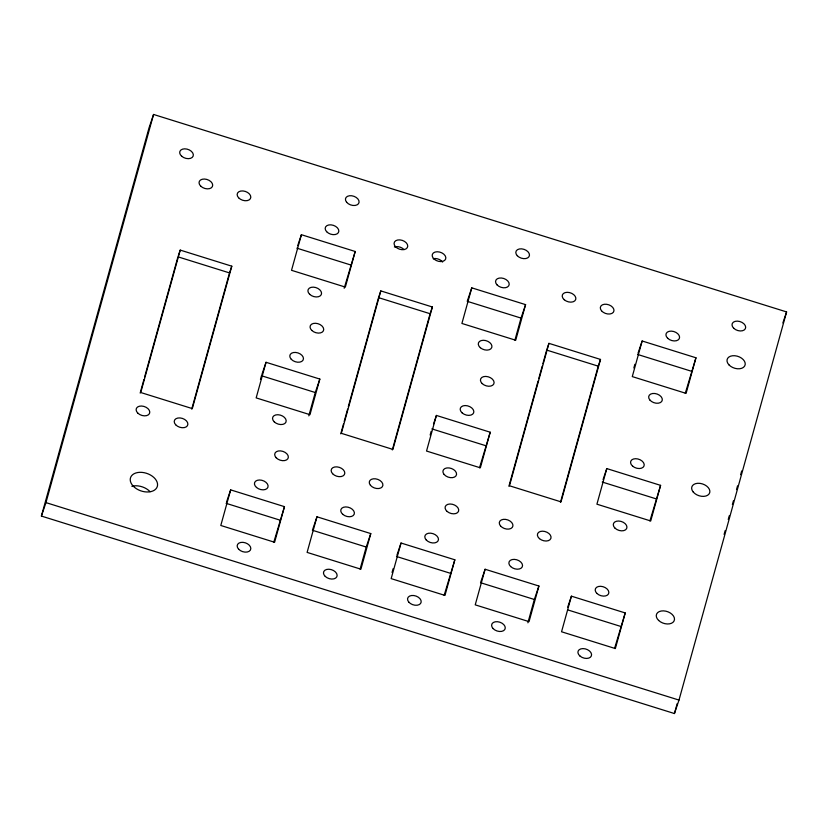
<?xml version="1.0" encoding="UTF-8"?>
<svg xmlns="http://www.w3.org/2000/svg" width="828" height="828" viewBox="0 0 828 828"><rect width="100%" height="100%" fill="white"/><g stroke="black" fill="none" stroke-linecap="round" stroke-linejoin="round"><path stroke-width="1.24" d="M41.4 516.072L149.009 127.916L153.563 114.461L786.6 311.928L678.991 700.084L674.437 713.539L41.4 516.072L45.954 502.617L153.563 114.461M140.18 393.052L143.958 379.431M144.641 376.947L177.948 256.825L229.511 272.909L191.744 409.135M180.225 250.097L140.739 392.513L192.303 408.597L231.788 266.181L180.225 250.097L178.331 255.697M260.458 379.431L261.482 375.746L315.282 392.524L308.813 415.853M230.66 489.876L220.797 525.48L274.596 542.268L284.47 506.653L230.66 489.876L226.52 502.11M266.036 362.291L256.162 397.895L309.962 414.673L319.836 379.069L266.036 362.291L261.896 374.525M301.402 234.707L291.528 270.311L345.338 287.088L355.202 251.484L301.402 234.707L297.676 245.709M273.789 542.216L284.47 506.653M344.179 288.268L355.202 251.484M316.969 516.796L307.105 552.4L360.904 569.188L370.778 533.584L316.969 516.796L312.415 530.251L366.224 547.039L360.097 569.136M340.774 433.862L343.516 423.957M344.2 421.473L347.636 409.094M348.319 406.62L378.531 297.635L430.094 313.719L392.327 449.946M380.808 290.907L341.333 433.323L392.886 449.407L432.371 306.991L380.808 290.907L378.913 296.507M392.058 572.438L393.083 568.753M430.156 435.031L431.171 431.347M401.042 543.023L391.168 578.627L444.967 595.415L454.841 559.8L401.042 543.023L396.902 555.257M436.408 415.439L426.534 451.043L480.344 467.82L490.207 432.216L436.408 415.439L433.51 423.998M471.774 287.844L461.91 323.458L515.709 340.236L525.583 304.632L471.774 287.844L467.22 301.309L521.029 318.087L514.902 340.184M444.16 595.363L454.841 559.8M479.526 467.779L490.207 432.216M485.104 569.25L475.231 604.854L529.04 621.631L538.914 586.027L485.104 569.25L480.55 582.705L534.35 599.482L527.891 622.811M508.899 486.305L538.086 381.046M538.769 378.562L542.205 366.183M542.889 363.699L546.666 350.078L598.23 366.162L560.463 502.389M548.943 343.351L509.468 485.777L561.022 501.861L600.507 359.435L548.943 343.351L547.049 348.961M633.855 367.953L634.879 364.279M571.413 596.17L561.55 631.774L615.349 648.562L625.223 612.948L571.413 596.17L567.687 607.183M606.789 468.586L596.916 504.19L650.715 520.967L660.589 485.363L606.789 468.586L603.063 479.588M642.155 340.991L632.281 376.605L686.091 393.383L695.955 357.779L642.155 340.991L638.015 353.225M614.542 648.51L625.223 612.948M649.908 520.926L660.589 485.363M685.274 393.331L695.955 357.779M674.437 713.539L677.2 703.583M724.107 534.391L725.142 530.655M728.247 519.466L729.282 515.73M732.387 504.531L733.422 500.805M736.516 489.607L737.551 485.87M740.656 474.672L741.691 470.946M229.511 272.909L231.788 266.181M315.282 392.524L319.836 379.069M430.094 313.719L432.371 306.991M366.224 547.039L370.778 533.584M521.029 318.087L525.583 304.632M598.23 366.162L600.507 359.435M534.35 599.482L538.914 586.027M782.874 322.941L786.6 311.928M296.848 248.162L350.648 264.939M637.601 354.446L691.401 371.234M431.854 428.894L485.653 445.671M602.235 482.041L656.035 498.818M226.106 503.331L279.916 520.119M396.488 556.478L450.287 573.255M568.08 610.008L620.669 626.403M45.954 502.617L678.991 700.084M394.387 247.003A7.048 4.616 18.7 0 1 403.992 249.549M433.23 258.678A7.048 4.616 18.7 0 1 442.607 262.041M131.828 486.274A14.097 9.232 18.7 0 1 150.075 491.687M444.108 474.444A7.048 4.616 18.7 0 0 455.917 475.965A7.048 4.616 18.7 0 0 449.19 467.944A7.048 4.616 18.7 0 0 444.108 474.444M462.252 413.006A7.048 4.616 18.7 0 0 473.637 412.861A7.048 4.616 18.7 0 0 465.139 405.554A7.048 4.616 18.7 0 0 462.252 413.006M728.971 364.869A9.398 6.148 18.7 0 0 744.6 366.152A9.398 6.148 18.7 0 0 734.798 355.729A9.398 6.148 18.7 0 0 728.971 364.869M667.689 338.29A7.048 4.616 18.7 0 0 679.26 338.693A7.048 4.616 18.7 0 0 671.322 331.117A7.048 4.616 18.7 0 0 667.689 338.29M649.856 400.007A7.048 4.616 18.7 0 0 661.665 401.528A7.048 4.616 18.7 0 0 654.938 393.507A7.048 4.616 18.7 0 0 649.856 400.007M693.253 492.049A9.398 6.148 18.7 0 0 708.996 494.078A9.398 6.148 18.7 0 0 700.022 483.376A9.398 6.148 18.7 0 0 693.253 492.049M733.774 328.302A7.048 4.616 18.7 0 0 745.355 328.706A7.048 4.616 18.7 0 0 737.406 321.129A7.048 4.616 18.7 0 0 733.774 328.302M632.623 466.154A7.048 4.616 18.7 0 0 644.018 466.009A7.048 4.616 18.7 0 0 635.521 458.702A7.048 4.616 18.7 0 0 632.623 466.154M175.691 424.785A7.048 4.616 18.7 0 0 187.407 425.747A7.048 4.616 18.7 0 0 180.059 417.933A7.048 4.616 18.7 0 0 175.691 424.785M137.872 413.182A7.048 4.616 18.7 0 0 149.454 413.596A7.048 4.616 18.7 0 0 141.505 406.02A7.048 4.616 18.7 0 0 137.872 413.182M133.173 486.077A14.097 9.232 18.7 0 0 156.616 488.002A14.097 9.232 18.7 0 0 141.919 472.374A14.097 9.232 18.7 0 0 133.173 486.077M181.746 156.285A7.048 4.616 18.7 0 0 193.141 156.14A7.048 4.616 18.7 0 0 184.644 148.833A7.048 4.616 18.7 0 0 181.746 156.285M200.79 186.196A7.048 4.616 18.7 0 0 212.372 186.611A7.048 4.616 18.7 0 0 204.433 179.034A7.048 4.616 18.7 0 0 200.79 186.196M238.619 197.799A7.048 4.616 18.7 0 0 250.335 198.761A7.048 4.616 18.7 0 0 242.987 190.947A7.048 4.616 18.7 0 0 238.619 197.799M346.632 202.26A7.048 4.616 18.7 0 0 358.441 203.781A7.048 4.616 18.7 0 0 351.714 195.76A7.048 4.616 18.7 0 0 346.632 202.26M309.662 294.302A7.048 4.616 18.7 0 0 321.233 294.716A7.048 4.616 18.7 0 0 313.294 287.14A7.048 4.616 18.7 0 0 309.662 294.302M326.646 231.705A7.048 4.616 18.7 0 0 338.362 232.668A7.048 4.616 18.7 0 0 331.014 224.854A7.048 4.616 18.7 0 0 326.646 231.705M395.546 246.754A7.048 4.616 18.7 0 0 407.262 247.717A7.048 4.616 18.7 0 0 399.914 239.892A7.048 4.616 18.7 0 0 395.546 246.754M434.255 259.205A7.048 4.616 18.7 0 0 445.64 259.06A7.048 4.616 18.7 0 0 437.143 251.753A7.048 4.616 18.7 0 0 434.255 259.205M517.272 255.707A7.048 4.616 18.7 0 0 528.999 256.67A7.048 4.616 18.7 0 0 521.64 248.855A7.048 4.616 18.7 0 0 517.272 255.707M497.017 284.853A7.048 4.616 18.7 0 0 508.734 285.815A7.048 4.616 18.7 0 0 501.385 278.001A7.048 4.616 18.7 0 0 497.017 284.853M480.344 347.729A7.048 4.616 18.7 0 0 491.739 347.584A7.048 4.616 18.7 0 0 483.241 340.277A7.048 4.616 18.7 0 0 480.344 347.729M564.272 299.767A7.048 4.616 18.7 0 0 575.667 299.622A7.048 4.616 18.7 0 0 567.17 292.315A7.048 4.616 18.7 0 0 564.272 299.767M601.521 310.79A7.048 4.616 18.7 0 0 613.331 312.301A7.048 4.616 18.7 0 0 606.603 304.28A7.048 4.616 18.7 0 0 601.521 310.79M539.463 538.645A7.048 4.616 18.7 0 0 550.858 538.49A7.048 4.616 18.7 0 0 542.361 531.183A7.048 4.616 18.7 0 0 539.463 538.645M500.485 525.884A7.048 4.616 18.7 0 0 512.294 527.395A7.048 4.616 18.7 0 0 505.566 519.373A7.048 4.616 18.7 0 0 500.485 525.884M447.141 511.456A7.048 4.616 18.7 0 0 458.526 511.3A7.048 4.616 18.7 0 0 450.028 504.004A7.048 4.616 18.7 0 0 447.141 511.456M426.275 540.022A7.048 4.616 18.7 0 0 438.002 540.984A7.048 4.616 18.7 0 0 430.653 533.17A7.048 4.616 18.7 0 0 426.275 540.022M510.638 566.538A7.048 4.616 18.7 0 0 522.22 566.942A7.048 4.616 18.7 0 0 514.271 559.366A7.048 4.616 18.7 0 0 510.638 566.538M493.074 628.555A7.048 4.616 18.7 0 0 504.79 629.518A7.048 4.616 18.7 0 0 497.442 621.704A7.048 4.616 18.7 0 0 493.074 628.555M408.742 602.039A7.048 4.616 18.7 0 0 420.541 603.55A7.048 4.616 18.7 0 0 413.824 595.529A7.048 4.616 18.7 0 0 408.742 602.039M370.458 485.322A7.048 4.616 18.7 0 0 382.267 486.833A7.048 4.616 18.7 0 0 375.539 478.822A7.048 4.616 18.7 0 0 370.458 485.322M332.618 473.73A7.048 4.616 18.7 0 0 344.334 474.692A7.048 4.616 18.7 0 0 336.986 466.878A7.048 4.616 18.7 0 0 332.618 473.73M276.159 457.739A7.048 4.616 18.7 0 0 287.875 458.702A7.048 4.616 18.7 0 0 280.526 450.887A7.048 4.616 18.7 0 0 276.159 457.739M256.504 487.454A7.048 4.616 18.7 0 0 267.899 487.299A7.048 4.616 18.7 0 0 259.402 479.992A7.048 4.616 18.7 0 0 256.504 487.454M342.813 514.374A7.048 4.616 18.7 0 0 354.208 514.219A7.048 4.616 18.7 0 0 345.711 506.922A7.048 4.616 18.7 0 0 342.813 514.374M325.228 576.402A7.048 4.616 18.7 0 0 336.81 576.805A7.048 4.616 18.7 0 0 328.871 569.229A7.048 4.616 18.7 0 0 325.228 576.402M238.63 549.192A7.048 4.616 18.7 0 0 250.346 550.154A7.048 4.616 18.7 0 0 242.997 542.34A7.048 4.616 18.7 0 0 238.63 549.192M291.27 359.29A7.048 4.616 18.7 0 0 302.986 360.252A7.048 4.616 18.7 0 0 295.637 352.438A7.048 4.616 18.7 0 0 291.27 359.29M311.814 330.444A7.048 4.616 18.7 0 0 323.396 330.848A7.048 4.616 18.7 0 0 315.458 323.272A7.048 4.616 18.7 0 0 311.814 330.444M274.285 421.887A7.048 4.616 18.7 0 0 285.867 422.301A7.048 4.616 18.7 0 0 277.929 414.724A7.048 4.616 18.7 0 0 274.285 421.887M482.196 383.592A7.048 4.616 18.7 0 0 493.778 383.995A7.048 4.616 18.7 0 0 485.839 376.419A7.048 4.616 18.7 0 0 482.196 383.592M615.038 528.181A7.048 4.616 18.7 0 0 626.62 528.595A7.048 4.616 18.7 0 0 618.682 521.019A7.048 4.616 18.7 0 0 615.038 528.181M658.622 620.431A9.398 6.148 18.7 0 0 674.064 620.969A9.398 6.148 18.7 0 0 663.476 610.867A9.398 6.148 18.7 0 0 658.622 620.431M579.983 656.055A7.048 4.616 18.7 0 0 591.378 655.9A7.048 4.616 18.7 0 0 582.881 648.593A7.048 4.616 18.7 0 0 579.983 656.055M596.947 593.459A7.048 4.616 18.7 0 0 608.528 593.873A7.048 4.616 18.7 0 0 600.579 586.296A7.048 4.616 18.7 0 0 596.947 593.459"/></g></svg>
